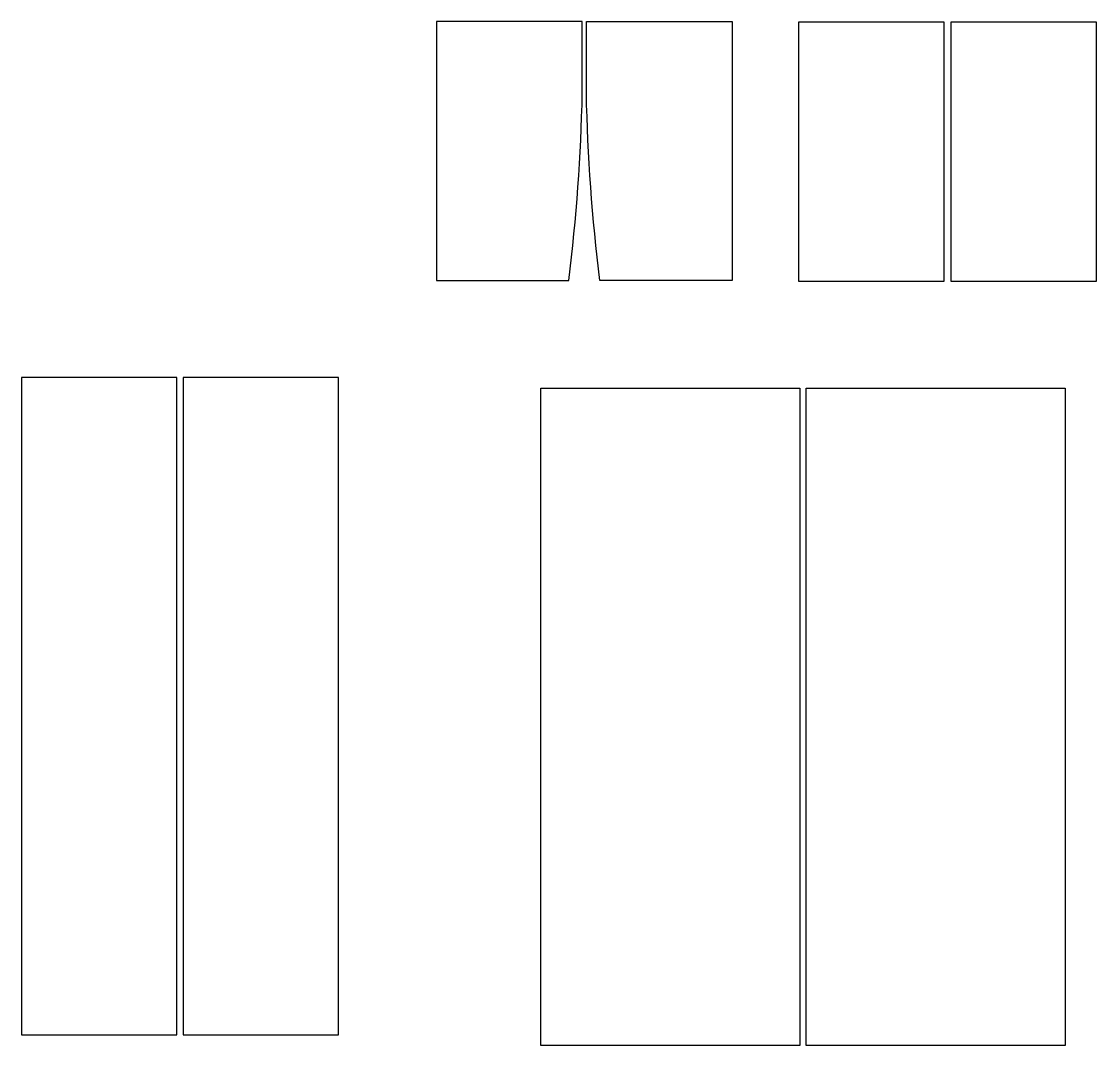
# Model space of a CAD drawing. Extents: x 0 to 6605, y -6833 to 7.
# Drawn here: x 4445 to 5795, y -6152 to -4866 of the extents above; entities that cross this region are included whole.
import ezdxf

# ---------------------------------------------------------------- set-up
doc = ezdxf.new("R2010")
doc.units = 0
doc.layers.add('Default_Layer', color=1, linetype='CONTINUOUS')

msp = doc.modelspace()

# ---------------------------------------------------------------- linework, layer by layer
at = {"layer": 'Default_Layer'}
for points in [[(5149.2, -4956.2), (5149.2, -4866.2), (4966.2, -4866.2), (4966.2, -5191.2), (5132.3, -5191.5, 0.025094), (5149.2, -4956.2)], [(5154.3, -4956.2), (5154.3, -4866.2), (5337.3, -4866.2), (5337.3, -5191.2), (5171.2, -5191.5, -0.025094), (5154.3, -4956.2)]]:
    msp.add_lwpolyline(points, format="xyb", close=True, dxfattribs=at)
for points in [[(5603.6, -4867.2), (5420.6, -4867.2), (5420.6, -5192.2), (5603.6, -5192.2), (5603.6, -4867.2)], [(5794.7, -4867.2), (5611.7, -4867.2), (5611.7, -5192.2), (5794.7, -5192.2), (5794.7, -4867.2)], [(4640.1, -6138.2), (4640.1, -5313.2), (4445.1, -5313.2), (4445.1, -6138.2), (4640.1, -6138.2)], [(4843.2, -6138.2), (4843.2, -5313.2), (4648.2, -5313.2), (4648.2, -6138.2), (4843.2, -6138.2)], [(5097.2, -6151.6), (5097.2, -5326.6), (5422.2, -5326.6), (5422.2, -6151.6), (5097.2, -6151.6)], [(5430.3, -6151.6), (5430.3, -5326.6), (5755.3, -5326.6), (5755.3, -6151.6), (5430.3, -6151.6)]]:
    msp.add_lwpolyline(points, close=True, dxfattribs=at)

doc.saveas('drawing.dxf')
